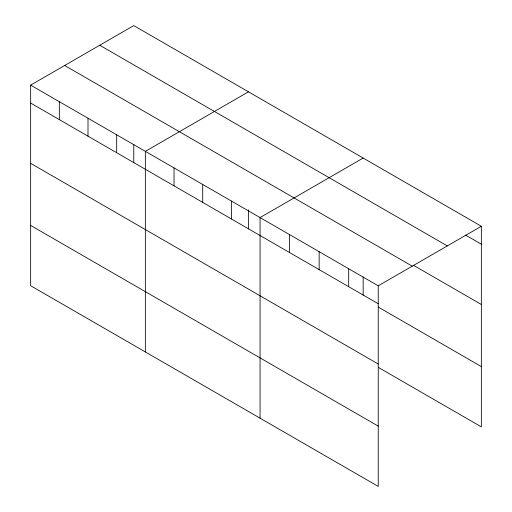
<?xml version="1.0" encoding="UTF-8"?>
<svg xmlns="http://www.w3.org/2000/svg" width="512" height="512" viewBox="0 0 512 512"><rect width="100%" height="100%" fill="white"/><g stroke="black" fill="none" stroke-linecap="round" stroke-linejoin="round"><path stroke-width="0.77" d="M30.65 85.133L378.234 285.805L378.234 486.4L30.65 285.728L30.65 85.133L133.766 25.6L481.35 226.272L481.35 426.867L378.285 367.366M248.467 91.821L145.35 151.354L145.35 351.949M363.168 158.042L260.058 217.581L260.058 418.17M378.234 285.805L481.35 226.272M465.542 235.085L481.35 244.205M99.738 45.248L447.322 245.92M413.325 265.21L481.35 304.486M64.678 65.485L412.262 266.163M30.65 103.066L378.234 303.738M378.285 307.085L481.35 366.586M30.65 163.347L378.234 364.019M30.65 225.446L378.234 426.125M363.168 276.864L363.168 295.174M348.685 268.749L348.685 286.682M319.142 251.693L319.142 269.626M289.6 234.637L289.6 252.57M248.467 209.843L248.467 228.954M231.379 201.024L231.379 218.957M202.707 184.467L202.707 202.4M174.029 167.91L174.029 185.843M133.766 144.416L133.766 162.733M116.678 134.803L116.678 152.736M88 118.246L88 136.179M59.328 101.69L59.328 119.622"/></g></svg>
